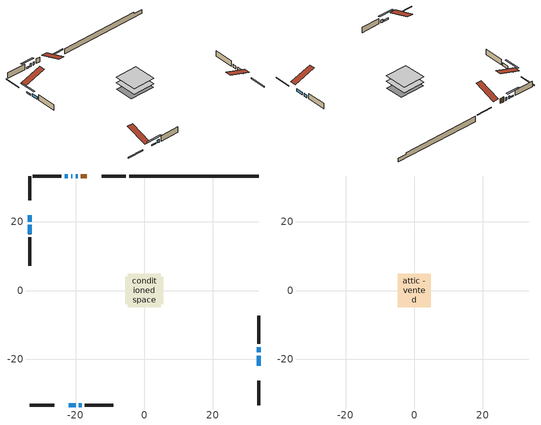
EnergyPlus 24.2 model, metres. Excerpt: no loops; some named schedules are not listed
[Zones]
conditioned space
 floor adiabatic (AdiabaticFloorConstruction): -4.82,-4.82 -4.82,4.82 4.82,4.82 4.82,-4.82 z0.31
 floor foundation (Slab1 construction): -5.49,-3.96 -5.49,3.96 5.49,3.96 5.49,-3.96 z-1.98
 wall outside (RimJoist1 construction): -5.35,33.38 -12.44,33.38 / -33.38,-33.38 -26.29,-33.38 / -33.38,33.38 -33.38,26.29 / 33.38,-33.38 33.38,-26.29 z0.31:0.61
 wall outside (AdiabaticWallConstruction 1): -16.77,33.38 -18.46,33.38 z0.31:2.34
 wall outside (AdiabaticWallConstruction): 33.38,-21.96 33.38,-18.95 / 33.38,-18.02 33.38,-16.5 / -19.39,33.38 -19.99,33.38 / -20.92,33.38 -21.34,33.38 / -19.1,-33.38 -18.22,-33.38 / -33.38,19.1 -33.38,16.47 z0.31:1.53; -21.96,-33.38 -20.02,-33.38 / -33.38,21.96 -33.38,20.02 / -22.27,33.38 -23.24,33.38 z0.31:0.87
 wall outside (Wall1 construction): -24.17,33.38 -32.45,33.38 / -17.29,-33.38 -9.01,-33.38 / -33.38,15.54 -33.38,7.26 / 33.38,-15.57 33.38,-7.29 z0.31:2.75
 wall foundation (FoundationWall1 construction): -4.42,33.38,-1.98 -4.42,33.38,0.31 29.6,33.38,0.31 29.6,33.38,-0.4 33.38,33.38,-0.4 33.38,33.38,-1.98
 window (WindowConstruction): 33.38,-21.96 33.38,-18.95 z0.31:1.53
 window (WindowConstruction 7): -21.96,-33.38 -20.03,-33.38 z0.31:0.87
 window (WindowConstruction 8): -33.38,21.96 -33.38,20.03 z0.31:0.87
 window (WindowConstruction 1): 33.38,-18.02 33.38,-16.5 z0.31:1.53
 window (WindowConstruction 2): -19.39,33.38 -19.99,33.38 z0.31:1.53
 window (WindowConstruction 3): -20.92,33.38 -21.34,33.38 z0.31:1.53
 window (WindowConstruction 4): -19.1,-33.38 -18.22,-33.38 z0.31:1.53
 window (WindowConstruction 5): -33.38,19.1 -33.38,16.47 z0.31:1.53
 window (WindowConstruction 6): -22.27,33.38 -23.24,33.38 z0.31:0.87
 door (Door): -16.77,33.38 -18.46,33.38 z0.31:2.34
 ceiling adiabatic (AdiabaticFloorConstruction): 4.82,-4.82 4.82,4.82 -4.82,4.82 -4.82,-4.82 z0.31
attic - vented
 floor to conditioned space (Floor1 construction Reversed): -4.82,-4.82 -4.82,4.82 4.82,4.82 4.82,-4.82 z2.75
 roof outside (Roof1 construction): -15.84,33.38,2.75 -15.84,23.99,5.88 -13.37,23.99,5.88 -13.37,33.38,2.75; -22.89,-33.38,2.75 -22.89,-23.99,5.88 -25.36,-23.99,5.88 -25.36,-33.38,2.75; -33.38,22.89,2.75 -23.99,22.89,5.88 -23.99,25.36,5.88 -33.38,25.36,2.75; 33.38,-22.89,2.75 23.99,-22.89,5.88 23.99,-25.36,5.88 33.38,-25.36,2.75
shading: -17.58,-33.38 -24.4,-33.38 -24.4,-33.99 -17.58,-33.99 z3.31; -33.38,17.58 -33.38,24.4 -33.99,24.4 -33.99,17.58 z3.31; -25.68,33.38 -19.83,33.38 -19.83,33.99 -25.68,33.99 z3.31
[Building]
Building 1: Terrain=Suburbs
[Site:Location]
Erieau AUT_ON: Latitude {deg}=42.25; Longitude {deg}=-81.9; Time Zone {hr}=-5; Elevation {m}=178; Keep Site Location Information=Yes
[Site:GroundTemperature:Shallow]
5.2292, 3.30147, 3.1471, 4.0619, 7.73432, 11.3896, 14.5586, 16.5661, 16.7366, 15.1039, 12.0157, 8.47254
[Site:WaterMainsTemperature]
Calculation Method=Schedule; Temperature Schedule=mains temperature schedule
[Material] Roughness=Rough; Thermal Absorptance=0.9
Name | Thickness {m} | Conductivity {W/m-K} | Density {kg/m3} | Specific Heat {J/kg-K} | Solar Absorptance | Visible Absorptance
asphalt or fiberglass shingles | 0.00635 | 0.162714 | 1121.4 | 1465.45 | 0.4 | 0.4
ceiling stud and cavity | 0.1397 | 0.0763592 | 65.682 | 1177.47 | 0.7 | 0.7
concrete 4.0 in. | 0.1016 | 1.803125 | 2242.8 | 837.4 | 0.7 | 0.7
concrete 8.0 in. | 0.2032 | 1.803125 | 2242.8 | 837.4 | 0.7 | 0.7
door material | 0.04445 | 0.188738 | 512.64 | 1214.23 | 0.7 | 0.7
floor covering | 0.0127 | 0.0433444 | 54.468 | 1339.84 | 0.6 | 0.6
floor rigid ins; wall rigid ins | 0.512978 | 0.029427 | 32.04 | 1214.23 | 0.7 | 0.7
floor stud and cavity | 0.1397 | 1.75129 | 37.0049 | 1207.88 | 0.7 | 0.7
furniture material conditioned space 1 | 0.1524 | 0.115458 | 640.8 | 1214.23 | 0.6 | 0.6
gypsum board | 0.0127 | 0.160291 | 801 | 837.4 | 0.6 | 0.6
osb sheathing 0.5 in. | 0.0127 | 0.115458 | 512.64 | 1214.23 | 0.7 | 0.7
osb sheathing 0.75 in. | 0.01905 | 0.115458 | 512.64 | 1214.23 | 0.7 | 0.7
rim joist stud and cavity | 0.0508 | 0.648972 | 50.32683 | 1063.81 | 0.6 | 0.6
wall stud and cavity | 0.1397 | 0.102505 | 139.0536 | 1170.24 | 0.7 | 0.7
wall stud and cavity 1 | 0.0889 | 0.380278 | 52.3479 | 1209.89 | 0.7 | 0.7
wall stud and cavity 2 | 0.0889 | 0.391764 | 83.0341 | 1211.67 | 0.7 | 0.7
wood siding | 0.0254 | 0.102417 | 544.68 | 1172.36 | 0.4 | 0.4
wood siding 1; wood siding 2; wood siding 3 | 0.0254 | 0.102417 | 544.68 | 1172.36 | 0.7 | 0.7
[WindowMaterial:SimpleGlazingSystem]
Name | U-Factor {W/m2-K} | Solar Heat Gain Coefficient
WindowMaterial | 5.95565 | 0.79
WindowMaterial 1 | 5.80348 | 0.76
WindowMaterial 2 | 2.76632 | 0.63
WindowMaterial 3 | 2.75497 | 0.59
WindowMaterial 4 | 2.773703 | 0.65
WindowMaterial 5 | 5.33902 | 0.68
[Construction]
AdiabaticFloorConstruction: floor stud and cavity, floor rigid ins, osb sheathing 0.75 in., floor covering
AdiabaticWallConstruction: wood siding 2, wall rigid ins, wall stud and cavity 1, gypsum board
AdiabaticWallConstruction 1: wood siding 3, wall rigid ins, wall stud and cavity 1, gypsum board
Door: door material
Floor1 construction Reversed: gypsum board, ceiling stud and cavity
FoundationWall1 construction: concrete 8.0 in.
furniture construction conditioned space 1: furniture material conditioned space 1
PartitionWallConstruction: gypsum board, wall stud and cavity 2, gypsum board
RimJoist1 construction: wood siding 1, rim joist stud and cavity
Roof1 construction: asphalt or fiberglass shingles
Slab1 construction: concrete 4.0 in.
Wall1 construction: wood siding, osb sheathing 0.5 in., wall stud and cavity, gypsum board
WindowConstruction: WindowMaterial
WindowConstruction 1: WindowMaterial 1
WindowConstruction 2: WindowMaterial 2
WindowConstruction 3: WindowMaterial 3
WindowConstruction 4; WindowConstruction 5: WindowMaterial 4
WindowConstruction 6; WindowConstruction 7; WindowConstruction 8: WindowMaterial 5
[Zone] Multiplier=1; Part of Total Floor Area=Yes
Name | Volume {m3}
attic - vented | 47.1239
conditioned space | 425.1
[Space]
Name | Zone | Volume {m3}
attic - vented 1 | attic - vented | 47.1239
conditioned space 1 | conditioned space | 425.1
[ZoneInfiltration:EffectiveLeakageArea]
infil attic - vented 1: Zone or Space=attic - vented 1; Schedule=Always On Discrete; Effective Air Leakage Area {cm2}=4454.88; Stack Coefficient=0.000217501; Wind Coefficient=9.96438e-06
[ZoneMixing]
whole house fan mix: Zone or Space=attic - vented; Schedule=Always On Continuous; Design Flow Rate Calculation Method=Flow/Zone; Design Flow Rate {m3/s}=0; Source Zone or Space=conditioned space
[SurfaceProperty:ExposedFoundationPerimeter]
Slab1: Exposed Perimeter Calculation Method=TotalExposedPerimeter; Total Exposed Perimeter {m}=37.796
[InternalMass] Zone or ZoneList=conditioned space; Space or SpaceList=conditioned space 1
Name | Construction | Surface Area {m2}
furniture mass conditioned space 1 | furniture construction conditioned space 1 | 71.92
partition wall mass | PartitionWallConstruction | 179.8
[Lights]
interior lighting: Zone or ZoneList or Space or SpaceList=conditioned space 1; Schedule=interior lighting schedule; Design Level Calculation Method=LightingLevel; Lighting Level {W}=343.2; Return Air Fraction=0; Fraction Radiant=0.6; Fraction Visible=0.2; Fraction Replaceable=1
[People]
occupants: Zone or ZoneList or Space or SpaceList=conditioned space 1; Number of People Schedule=occupants schedule; Number of People Calculation Method=People; Number of People=3; Fraction Radiant=0.314171; Sensible Heat Fraction=0.56303; Activity Level Schedule=occupants activity schedule; Carbon Dioxide Generation Rate {m3/s-W}=0; Enable ASHRAE 55 Comfort Warnings=No; Mean Radiant Temperature Calculation Type=EnclosureAveraged
[ElectricEquipment] Zone or ZoneList or Space or SpaceList=conditioned space 1; Design Level Calculation Method=EquipmentLevel
Name | Schedule | Design Level {W} | Fraction Latent | Fraction Radiant | Fraction Lost
clothes dryer | clothes dryer schedule | 140.772 | 0.015 | 0.081 | 0.85
clothes washer | clothes washer schedule | 32.1985 | 0.03 | 0.162 | 0.7
cooking range | cooking range schedule | 215.147 | 0.08 | 0.432 | 0.2
dishwasher | dishwasher schedule | 66.8632 | 0.3 | 0.18 | 0.4
fridge | fridge schedule | 72.9452 | 0 | 0.6 | 0
mech vent house fan | mech vent house fan schedule | 0 | 0 | 0 | 1
mech vent house fan cfis | mech vent house fan cfis schedule | 0 | 0 | 0 | 0
misc plug loads | misc plug loads schedule | 494.7 | 0.045 | 0.513 | 0.1
whole house fan | Always On Discrete | 0 | 0 | 0 | 1
[OtherEquipment] Zone or ZoneList or Space or SpaceList=conditioned space 1; Design Level Calculation Method=EquipmentLevel
Name | Fuel Type | Schedule | Design Level {W} | Fraction Latent | Fraction Radiant | Fraction Lost
clothes dryer 1 | Electricity | clothes dryer schedule | 0 | 0.015 | 0.081 | 0.85
cooking range 1 | Electricity | cooking range schedule | 0 | 0.08 | 0.432 | 0.2
general water use latent | None | general water use schedule | 62.594 | 1 | 0 | 0
general water use sensible | None | general water use schedule | -61.6891 | 0 | 0.6 | 0
mech vent house fan latent load | None | Always On Discrete | 0 | 1 | 0 | 0
mech vent house fan sensible load | None | Always On Discrete | 0 | 0 | 0 | 0
water heater energy adjustment1 | Electricity | Always On Discrete | 0.01 | 0 | 0 | 1
[ZoneInfiltration:DesignFlowRate] Zone or ZoneList or Space or SpaceList=conditioned space 1; Schedule=Always On Discrete; Design Flow Rate Calculation Method=Flow/Zone; Design Flow Rate {m3/s}=0
infil flow; natural vent flow; whole house fan flow
[AvailabilityManager:Scheduled]
furnace airloop Availability Manager: Schedule=Always On Discrete
[Foundation:Kiva]
Foundation Kiva 1: Initial Indoor Air Temperature {C}=18; Wall Height Above Grade {m}=0.309982; Wall Depth Below Slab {m}=0.2032
[Foundation:Kiva:Settings]
Soil Conductivity {W/m-K}=0.849921; Soil Density {kg/m3}=1842.3; Soil Specific Heat {J/kg-K}=418.7; Ground Solar Absorptivity=0.9; Ground Thermal Absorptivity=0.9; Ground Surface Roughness {m}=0.03; Far-Field Width {m}=40; Deep-Ground Boundary Condition=ZeroFlux; Deep-Ground Depth {m}=40; Minimum Cell Dimension {m}=0.2; Maximum Cell Growth Coefficient=3; Simulation Timestep=Timestep
[Exterior:Lights]
exterior lighting: Schedule=exterior lighting schedule; Design Level {W}=75.6
[EnergyManagementSystem:GlobalVariable]
furnace_airloop_Fan_RTF
infil_program_Qfan
infil_program_Qinf
natural_vent_program_Qnv
natural_vent_program_Qwhf
[EnergyManagementSystem:Sensor]
Name | Output:Variable or Output:Meter Index Key | Output:Variable or Output:Meter
airflow_gain | infil flow | Infiltration Sensible Heat Gain Energy
airflow_gain_1 | natural vent flow | Infiltration Sensible Heat Gain Energy
airflow_gain_2 | whole house fan flow | Infiltration Sensible Heat Gain Energy
airflow_loss | infil flow | Infiltration Sensible Heat Loss Energy
airflow_loss_1 | natural vent flow | Infiltration Sensible Heat Loss Energy
airflow_loss_2 | whole house fan flow | Infiltration Sensible Heat Loss Energy
clg_load_cond |  | Cooling:EnergyTransfer:Zone:CONDITIONED SPACE
clg_sp_s; clg_sp_s_1 | cooling setpoint | Schedule Value
clothes_dryer_exhaust_0_sch_s | clothes dryer exhaust 0 schedule | Schedule Value
cool_season | cooling season schedule | Schedule Value
htg_load_cond |  | Heating:EnergyTransfer:Zone:CONDITIONED SPACE
htg_sp_s; htg_sp_s_1 | heating setpoint | Schedule Value
ig_ee_conv | clothes dryer | Electric Equipment Convective Heating Energy
ig_ee_conv_2 | cooking range | Electric Equipment Convective Heating Energy
ig_ee_conv_4 | fridge | Electric Equipment Convective Heating Energy
ig_ee_conv_5 | misc plug loads | Electric Equipment Convective Heating Energy
ig_ee_conv_6 | whole house fan | Electric Equipment Convective Heating Energy
ig_ee_rad | clothes dryer | Electric Equipment Radiant Heating Energy
ig_ee_rad_2 | cooking range | Electric Equipment Radiant Heating Energy
ig_ee_rad_4 | fridge | Electric Equipment Radiant Heating Energy
ig_ee_rad_5 | misc plug loads | Electric Equipment Radiant Heating Energy
ig_ee_rad_6 | whole house fan | Electric Equipment Radiant Heating Energy
ig_lgt_conv | interior lighting | Lights Convective Heating Energy
ig_lgt_rad | interior lighting | Lights Radiant Heating Energy
ig_lgt_vis | interior lighting | Lights Visible Radiation Heating Energy
ig_oe_conv | clothes dryer 1 | Other Equipment Convective Heating Energy
ig_oe_conv_1 | cooking range 1 | Other Equipment Convective Heating Energy
ig_oe_conv_2 | general water use latent | Other Equipment Convective Heating Energy
ig_oe_conv_3 | general water use sensible | Other Equipment Convective Heating Energy
ig_oe_conv_4 | water heater energy adjustment1 | Other Equipment Convective Heating Energy
ig_oe_rad | clothes dryer 1 | Other Equipment Radiant Heating Energy
ig_oe_rad_1 | cooking range 1 | Other Equipment Radiant Heating Energy
ig_oe_rad_2 | general water use latent | Other Equipment Radiant Heating Energy
ig_oe_rad_3 | general water use sensible | Other Equipment Radiant Heating Energy
ig_oe_rad_4 | water heater energy adjustment1 | Other Equipment Radiant Heating Energy
ig_ppl_conv | occupants | People Convective Heating Energy
ig_ppl_rad | occupants | People Radiant Heating Energy
im_conv | furniture mass conditioned space 1 | Surface Inside Face Convection Heat Gain Energy
im_conv_1 | partition wall mass | Surface Inside Face Convection Heat Gain Energy
im_ig | furniture mass conditioned space 1 | Surface Inside Face Internal Gains Radiation Heat Gain Energy
im_ig_1 | partition wall mass | Surface Inside Face Internal Gains Radiation Heat Gain Energy
im_lgt | furniture mass conditioned space 1 | Surface Inside Face Lights Radiation Heat Gain Energy
im_lgt_1 | partition wall mass | Surface Inside Face Lights Radiation Heat Gain Energy
im_sol | furniture mass conditioned space 1 | Surface Inside Face Solar Radiation Heat Gain Energy
im_sol_1 | partition wall mass | Surface Inside Face Solar Radiation Heat Gain Energy
im_surf | furniture mass conditioned space 1 | Surface Inside Face Net Surface Thermal Radiation Heat Gain Energy
im_surf_1 | partition wall mass | Surface Inside Face Net Surface Thermal Radiation Heat Gain Energy
mv_conv | mech vent house fan | Electric Equipment Convective Heating Energy
mv_conv_1 | mech vent house fan cfis | Electric Equipment Convective Heating Energy
mv_conv_2 | mech vent house fan latent load | Other Equipment Convective Heating Energy
mv_conv_3 | mech vent house fan sensible load | Other Equipment Convective Heating Energy
mv_rad | mech vent house fan | Electric Equipment Radiant Heating Energy
mv_rad_1 | mech vent house fan cfis | Electric Equipment Radiant Heating Energy
mv_rad_2 | mech vent house fan latent load | Other Equipment Radiant Heating Energy
mv_rad_3 | mech vent house fan sensible load | Other Equipment Radiant Heating Energy
natural_vent_s | natural vent schedule | Schedule Value
out_pb_s |  | Site Outdoor Air Barometric Pressure
out_wt_s |  | Site Outdoor Air Humidity Ratio
site_vw_s |  | Site Wind Speed
ss_back_out | Window1 | Surface Window Shortwave from Zone Back Out Window Heat Transfer Rate
ss_back_out_1 | Window10 | Surface Window Shortwave from Zone Back Out Window Heat Transfer Rate
ss_back_out_2 | Window12 | Surface Window Shortwave from Zone Back Out Window Heat Transfer Rate
ss_back_out_3 | Window2 | Surface Window Shortwave from Zone Back Out Window Heat Transfer Rate
ss_back_out_4 | Window3 | Surface Window Shortwave from Zone Back Out Window Heat Transfer Rate
ss_back_out_5 | Window4 | Surface Window Shortwave from Zone Back Out Window Heat Transfer Rate
ss_back_out_6 | Window5 | Surface Window Shortwave from Zone Back Out Window Heat Transfer Rate
ss_back_out_7 | Window6 | Surface Window Shortwave from Zone Back Out Window Heat Transfer Rate
ss_back_out_8 | Window9 | Surface Window Shortwave from Zone Back Out Window Heat Transfer Rate
ss_conv | Door1 | Surface Inside Face Convection Heat Gain Energy
ss_conv_1 | Window1 | Surface Inside Face Convection Heat Gain Energy
ss_conv_2 | Window10 | Surface Inside Face Convection Heat Gain Energy
ss_conv_3 | Window12 | Surface Inside Face Convection Heat Gain Energy
ss_conv_4 | Window2 | Surface Inside Face Convection Heat Gain Energy
ss_conv_5 | Window3 | Surface Inside Face Convection Heat Gain Energy
ss_conv_6 | Window4 | Surface Inside Face Convection Heat Gain Energy
ss_conv_7 | Window5 | Surface Inside Face Convection Heat Gain Energy
ss_conv_8 | Window6 | Surface Inside Face Convection Heat Gain Energy
ss_conv_9 | Window9 | Surface Inside Face Convection Heat Gain Energy
ss_ig | Door1 | Surface Inside Face Internal Gains Radiation Heat Gain Energy
ss_ig_1 | Window1 | Surface Inside Face Internal Gains Radiation Heat Gain Energy
ss_ig_2 | Window10 | Surface Inside Face Internal Gains Radiation Heat Gain Energy
ss_ig_3 | Window12 | Surface Inside Face Internal Gains Radiation Heat Gain Energy
ss_ig_4 | Window2 | Surface Inside Face Internal Gains Radiation Heat Gain Energy
ss_ig_5 | Window3 | Surface Inside Face Internal Gains Radiation Heat Gain Energy
ss_ig_6 | Window4 | Surface Inside Face Internal Gains Radiation Heat Gain Energy
ss_ig_7 | Window5 | Surface Inside Face Internal Gains Radiation Heat Gain Energy
ss_ig_8 | Window6 | Surface Inside Face Internal Gains Radiation Heat Gain Energy
ss_ig_9 | Window9 | Surface Inside Face Internal Gains Radiation Heat Gain Energy
ss_lgt | Door1 | Surface Inside Face Lights Radiation Heat Gain Energy
ss_sol | Door1 | Surface Inside Face Solar Radiation Heat Gain Energy
ss_surf | Door1 | Surface Inside Face Net Surface Thermal Radiation Heat Gain Energy
ss_surf_1 | Window1 | Surface Inside Face Net Surface Thermal Radiation Heat Gain Energy
ss_surf_2 | Window10 | Surface Inside Face Net Surface Thermal Radiation Heat Gain Energy
ss_surf_3 | Window12 | Surface Inside Face Net Surface Thermal Radiation Heat Gain Energy
ss_surf_4 | Window2 | Surface Inside Face Net Surface Thermal Radiation Heat Gain Energy
ss_surf_5 | Window3 | Surface Inside Face Net Surface Thermal Radiation Heat Gain Energy
ss_surf_6 | Window4 | Surface Inside Face Net Surface Thermal Radiation Heat Gain Energy
ss_surf_7 | Window5 | Surface Inside Face Net Surface Thermal Radiation Heat Gain Energy
ss_surf_8 | Window6 | Surface Inside Face Net Surface Thermal Radiation Heat Gain Energy
ss_surf_9 | Window9 | Surface Inside Face Net Surface Thermal Radiation Heat Gain Energy
ss_trans_in | Window1 | Surface Window Transmitted Solar Radiation Rate
ss_trans_in_1 | Window10 | Surface Window Transmitted Solar Radiation Rate
ss_trans_in_2 | Window12 | Surface Window Transmitted Solar Radiation Rate
ss_trans_in_3 | Window2 | Surface Window Transmitted Solar Radiation Rate
ss_trans_in_4 | Window3 | Surface Window Transmitted Solar Radiation Rate
ss_trans_in_5 | Window4 | Surface Window Transmitted Solar Radiation Rate
ss_trans_in_6 | Window5 | Surface Window Transmitted Solar Radiation Rate
ss_trans_in_7 | Window6 | Surface Window Transmitted Solar Radiation Rate
ss_trans_in_8 | Window9 | Surface Window Transmitted Solar Radiation Rate
ss_trans_out | Window1 | Surface Inside Face Initial Transmitted Diffuse Transmitted Out Window Solar Radiation Rate
ss_trans_out_1 | Window10 | Surface Inside Face Initial Transmitted Diffuse Transmitted Out Window Solar Radiation Rate
ss_trans_out_2 | Window12 | Surface Inside Face Initial Transmitted Diffuse Transmitted Out Window Solar Radiation Rate
ss_trans_out_3 | Window2 | Surface Inside Face Initial Transmitted Diffuse Transmitted Out Window Solar Radiation Rate
ss_trans_out_4 | Window3 | Surface Inside Face Initial Transmitted Diffuse Transmitted Out Window Solar Radiation Rate
ss_trans_out_5 | Window4 | Surface Inside Face Initial Transmitted Diffuse Transmitted Out Window Solar Radiation Rate
ss_trans_out_6 | Window5 | Surface Inside Face Initial Transmitted Diffuse Transmitted Out Window Solar Radiation Rate
ss_trans_out_7 | Window6 | Surface Inside Face Initial Transmitted Diffuse Transmitted Out Window Solar Radiation Rate
ss_trans_out_8 | Window9 | Surface Inside Face Initial Transmitted Diffuse Transmitted Out Window Solar Radiation Rate
s_conv | Floor1 | Surface Inside Face Convection Heat Gain Energy
s_conv_1 | FoundationWall1 | Surface Inside Face Convection Heat Gain Energy
s_conv_10 | Wall1:180 | Surface Inside Face Convection Heat Gain Energy
s_conv_11 | Wall1:270 | Surface Inside Face Convection Heat Gain Energy
s_conv_12 | Wall1:90 | Surface Inside Face Convection Heat Gain Energy
s_conv_2 | inferred conditioned ceiling | Surface Inside Face Convection Heat Gain Energy
s_conv_3 | inferred conditioned floor | Surface Inside Face Convection Heat Gain Energy
s_conv_4 | RimJoist1:0 | Surface Inside Face Convection Heat Gain Energy
s_conv_5 | RimJoist1:180 | Surface Inside Face Convection Heat Gain Energy
s_conv_6 | RimJoist1:270 | Surface Inside Face Convection Heat Gain Energy
s_conv_7 | RimJoist1:90 | Surface Inside Face Convection Heat Gain Energy
s_conv_8 | Slab1 | Surface Inside Face Convection Heat Gain Energy
s_conv_9 | Wall1:0 | Surface Inside Face Convection Heat Gain Energy
s_ig | Floor1 | Surface Inside Face Internal Gains Radiation Heat Gain Energy
s_ig_1 | FoundationWall1 | Surface Inside Face Internal Gains Radiation Heat Gain Energy
s_ig_10 | Wall1:180 | Surface Inside Face Internal Gains Radiation Heat Gain Energy
s_ig_11 | Wall1:270 | Surface Inside Face Internal Gains Radiation Heat Gain Energy
s_ig_12 | Wall1:90 | Surface Inside Face Internal Gains Radiation Heat Gain Energy
s_ig_2 | inferred conditioned ceiling | Surface Inside Face Internal Gains Radiation Heat Gain Energy
s_ig_3 | inferred conditioned floor | Surface Inside Face Internal Gains Radiation Heat Gain Energy
s_ig_4 | RimJoist1:0 | Surface Inside Face Internal Gains Radiation Heat Gain Energy
s_ig_5 | RimJoist1:180 | Surface Inside Face Internal Gains Radiation Heat Gain Energy
s_ig_6 | RimJoist1:270 | Surface Inside Face Internal Gains Radiation Heat Gain Energy
s_ig_7 | RimJoist1:90 | Surface Inside Face Internal Gains Radiation Heat Gain Energy
s_ig_8 | Slab1 | Surface Inside Face Internal Gains Radiation Heat Gain Energy
s_ig_9 | Wall1:0 | Surface Inside Face Internal Gains Radiation Heat Gain Energy
s_lgt | Floor1 | Surface Inside Face Lights Radiation Heat Gain Energy
s_lgt_1 | FoundationWall1 | Surface Inside Face Lights Radiation Heat Gain Energy
s_lgt_10 | Wall1:180 | Surface Inside Face Lights Radiation Heat Gain Energy
s_lgt_11 | Wall1:270 | Surface Inside Face Lights Radiation Heat Gain Energy
s_lgt_12 | Wall1:90 | Surface Inside Face Lights Radiation Heat Gain Energy
s_lgt_2 | inferred conditioned ceiling | Surface Inside Face Lights Radiation Heat Gain Energy
s_lgt_3 | inferred conditioned floor | Surface Inside Face Lights Radiation Heat Gain Energy
s_lgt_4 | RimJoist1:0 | Surface Inside Face Lights Radiation Heat Gain Energy
s_lgt_5 | RimJoist1:180 | Surface Inside Face Lights Radiation Heat Gain Energy
s_lgt_6 | RimJoist1:270 | Surface Inside Face Lights Radiation Heat Gain Energy
s_lgt_7 | RimJoist1:90 | Surface Inside Face Lights Radiation Heat Gain Energy
s_lgt_8 | Slab1 | Surface Inside Face Lights Radiation Heat Gain Energy
s_lgt_9 | Wall1:0 | Surface Inside Face Lights Radiation Heat Gain Energy
s_sol | Floor1 | Surface Inside Face Solar Radiation Heat Gain Energy
s_sol_1 | FoundationWall1 | Surface Inside Face Solar Radiation Heat Gain Energy
s_sol_10 | Wall1:180 | Surface Inside Face Solar Radiation Heat Gain Energy
s_sol_11 | Wall1:270 | Surface Inside Face Solar Radiation Heat Gain Energy
s_sol_12 | Wall1:90 | Surface Inside Face Solar Radiation Heat Gain Energy
s_sol_2 | inferred conditioned ceiling | Surface Inside Face Solar Radiation Heat Gain Energy
s_sol_3 | inferred conditioned floor | Surface Inside Face Solar Radiation Heat Gain Energy
s_sol_4 | RimJoist1:0 | Surface Inside Face Solar Radiation Heat Gain Energy
s_sol_5 | RimJoist1:180 | Surface Inside Face Solar Radiation Heat Gain Energy
s_sol_6 | RimJoist1:270 | Surface Inside Face Solar Radiation Heat Gain Energy
s_sol_7 | RimJoist1:90 | Surface Inside Face Solar Radiation Heat Gain Energy
s_sol_8 | Slab1 | Surface Inside Face Solar Radiation Heat Gain Energy
s_sol_9 | Wall1:0 | Surface Inside Face Solar Radiation Heat Gain Energy
s_surf | Floor1 | Surface Inside Face Net Surface Thermal Radiation Heat Gain Energy
s_surf_1 | FoundationWall1 | Surface Inside Face Net Surface Thermal Radiation Heat Gain Energy
s_surf_10 | Wall1:180 | Surface Inside Face Net Surface Thermal Radiation Heat Gain Energy
s_surf_11 | Wall1:270 | Surface Inside Face Net Surface Thermal Radiation Heat Gain Energy
s_surf_12 | Wall1:90 | Surface Inside Face Net Surface Thermal Radiation Heat Gain Energy
s_surf_2 | inferred conditioned ceiling | Surface Inside Face Net Surface Thermal Radiation Heat Gain Energy
s_surf_3 | inferred conditioned floor | Surface Inside Face Net Surface Thermal Radiation Heat Gain Energy
s_surf_4 | RimJoist1:0 | Surface Inside Face Net Surface Thermal Radiation Heat Gain Energy
s_surf_5 | RimJoist1:180 | Surface Inside Face Net Surface Thermal Radiation Heat Gain Energy
s_surf_6 | RimJoist1:270 | Surface Inside Face Net Surface Thermal Radiation Heat Gain Energy
s_surf_7 | RimJoist1:90 | Surface Inside Face Net Surface Thermal Radiation Heat Gain Energy
s_surf_8 | Slab1 | Surface Inside Face Net Surface Thermal Radiation Heat Gain Energy
s_surf_9 | Wall1:0 | Surface Inside Face Net Surface Thermal Radiation Heat Gain Energy
[EnergyManagementSystem:Actuator]
Name | Actuated Component Unique | Actuated Component Type | Actuated Component Control Type
fridge_schedule_act | fridge schedule | Schedule:Constant | Schedule Value
infil_flow_act | infil flow | Zone Infiltration | Air Exchange Flow Rate
mech_vent_house_fan_cfis_act | mech vent house fan cfis | ElectricEquipment | Electricity Rate
mech_vent_house_fan_latent_load_act | mech vent house fan latent load | OtherEquipment | Power Level
mech_vent_house_fan_sensible_load_act | mech vent house fan sensible load | OtherEquipment | Power Level
natural_vent_flow_act | natural vent flow | Zone Infiltration | Air Exchange Flow Rate
water_heater_ec_adj_act | water heater energy adjustment1 | OtherEquipment | Power Level
whole_house_fan_act | whole house fan | ElectricEquipment | Electricity Rate
whole_house_fan_flow_act | whole house fan flow | Zone Infiltration | Air Exchange Flow Rate
whole_house_fan_mix_act | whole house fan mix | ZoneMixing | Air Exchange Flow Rate
